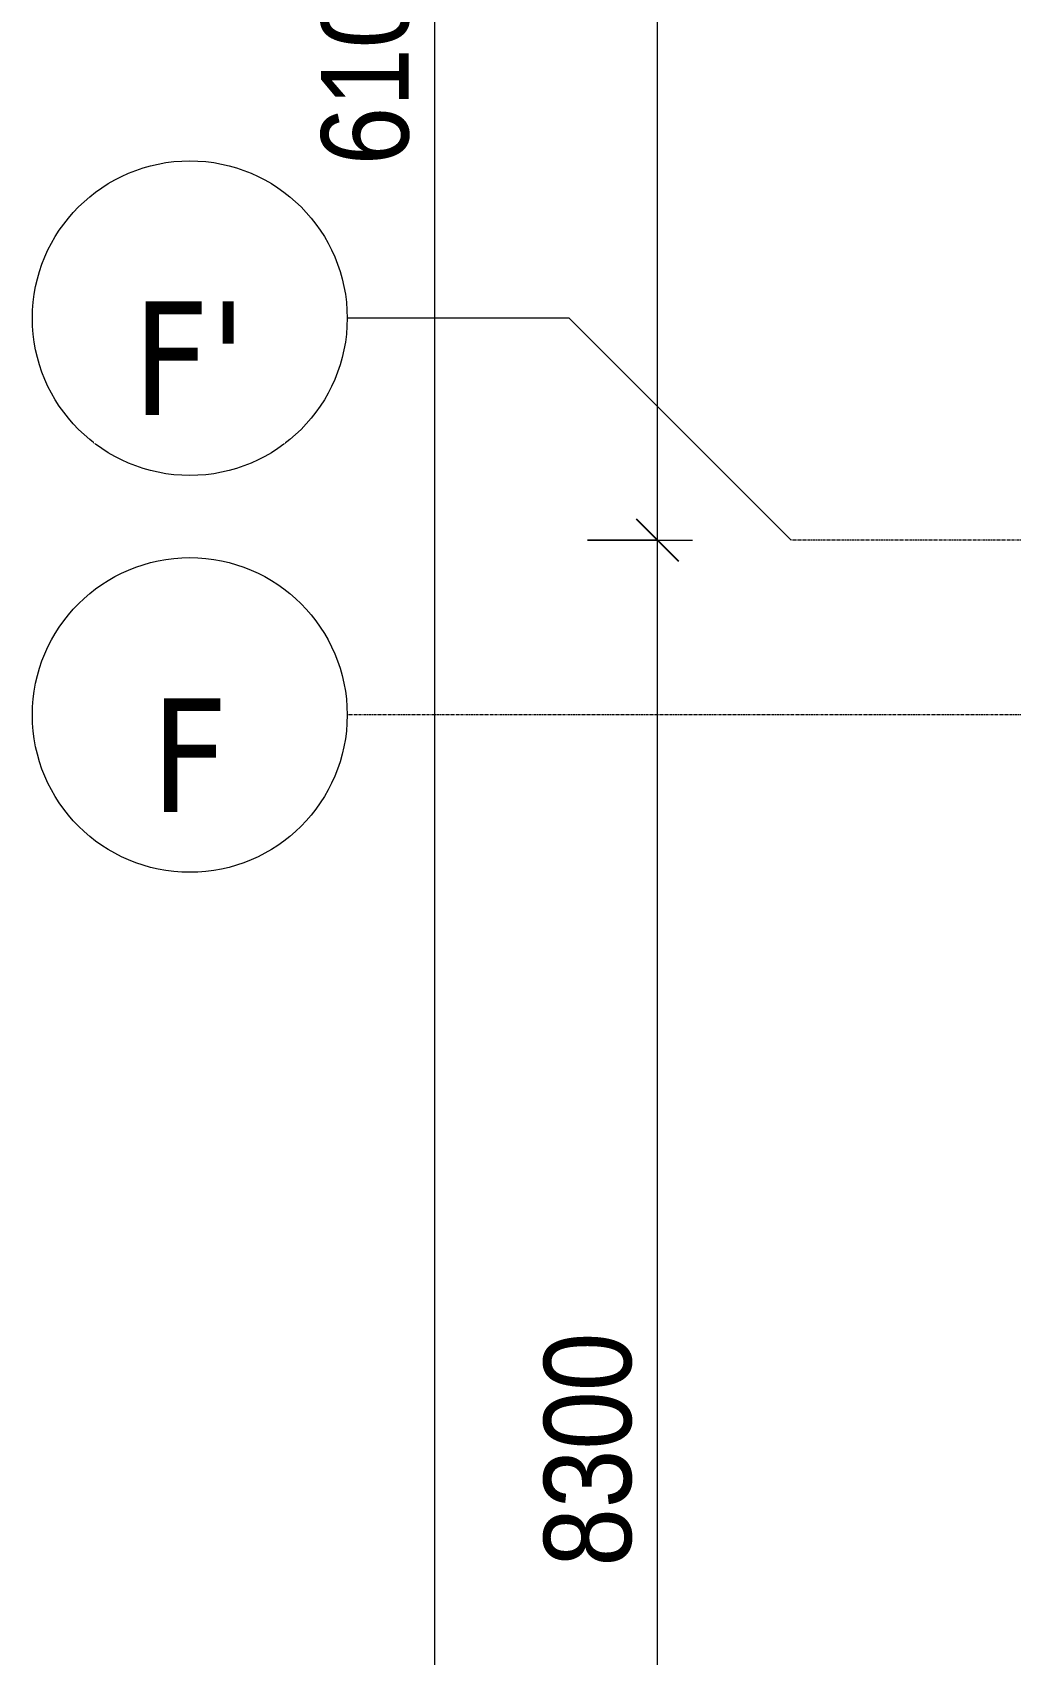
# Model space of a CAD drawing. Header units: millimetres. Extents: x 962 to 239635, y -15958 to 82755.
# Drawn here: x 90813 to 95288, y 40237 to 47660 of the extents above; entities that cross this region are included whole.
import ezdxf

# ---------------------------------------------------------------- set-up
doc = ezdxf.new("R2010")
doc.units = ezdxf.units.MM
doc.linetypes.add('Grid Line', pattern=[22.225, 12.7, -3.175, 3.175, -3.175])
for name, color, linetype, lineweight in [('A-ANNO-DIMS', 211, 'Continuous', 9), ('A-ANNO-DIMS-160', 211, 'Continuous', 9), ('S-GRID', 1, 'Continuous', 9), ('S-GRID-1', 1, 'Grid Line', 9), ('S-GRID-IDEN', 1, 'Continuous', 9)]:
    doc.layers.add(name, color=color, linetype=linetype, lineweight=lineweight)
doc.styles.add('Tahoma_B', font='tahomabd_0.ttf', dxfattribs={"height": 520})
doc.styles.add('UTM Avo', font='UTM Avo.ttf', dxfattribs={"width": 0.9, "height": 400})
doc.dimstyles.new('1_Dim_chi_tiet_2_5', dxfattribs={"dimscale": 304.8, "dimtxt": 399.720379, "dimasz": 0.629921, "dimexe": 0.524934, "dimexo": 0.0625, "dimgap": 0.052493, "dimtad": 1, "dimdec": 0, "dimrnd": 5, "dimzin": 0, "dimdsep": 46, "dimtxsty": 'UTM Avo', "dimblk1": 'OBLIQUE', "dimblk2": 'OBLIQUE', "dimsah": 1, "dimcen": 0.09, "dimdle": 0.524934, "dimazin": 0, "dimtfac": 1, "dimtdec": 4, "dimtix": 1, "dimtmove": 0, "dimatfit": 3, "dimfxl": 1.049869, "dimfxlon": 1, "dimtvp": 1, "dimtolj": 1, "dimtzin": 0, "dimarcsym": 2})

# ---------------------------------------------------------------- blocks, each defined once
blk = doc.blocks.new('Grid - M_Grid Head - Circle-353313-TKCS_MB TẦNG 2')
at = {"layer": 'S-GRID-IDEN'}
blk.add_circle((0, 0), 4.5, dxfattribs=at)
blk = doc.blocks.new('DIMBLOCK2-TKCS_MB TẦNG 2')
at = {"layer": 'A-ANNO-DIMS-160'}
for p, q in [((92653.9, 17076.9), (92653.9, 78396.9)), ((92333.9, 78236.9), (92813.9, 78236.9)), ((92653.9, 78236.9), (92333.9, 78236.9)), ((92333.9, 17236.9), (92813.9, 17236.9)), ((92653.9, 17236.9), (92333.9, 17236.9))]:
    blk.add_line(p, q, dxfattribs=at)
at = {"layer": 'A-ANNO-DIMS-160', "lineweight": 25}
for p, q in [((92653.9, 78236.9), (92557.9, 78332.9)), ((92653.9, 78236.9), (92749.9, 78140.9)), ((92653.9, 17236.9), (92557.9, 17332.9)), ((92653.9, 17236.9), (92749.9, 17140.9))]:
    blk.add_line(p, q, dxfattribs=at)
at = {"layer": 'A-ANNO-DIMS-160', "color": 0, "insert": (92134.3, 47052.2), "char_height": 400, "width": 1643.295, "attachment_point": 1, "rotation": 90, "line_spacing_factor": 1.110334, "style": 'UTM Avo'}
blk.add_mtext('61000', dxfattribs=at)
blk = doc.blocks.new('_Oblique')
at = {"color": 0, "linetype": 'ByBlock', "lineweight": -2}
blk.add_line((-0.5, -0.5), (0.5, 0.5), dxfattribs=at)
blk = doc.blocks.new('DIMBLOCK6-TKCS_MB TẦNG 2')
at = {"layer": 'A-ANNO-DIMS-160', "lineweight": 25}
for p, q in [((93672.6, 45336.9), (93576.6, 45432.9)), ((93672.6, 45336.9), (93768.6, 45240.9)), ((93672.6, 37036.9), (93576.6, 37132.9)), ((93672.6, 37036.9), (93768.6, 36940.9))]:
    blk.add_line(p, q, dxfattribs=at)
at = {"layer": 'A-ANNO-DIMS-160'}
for p, q in [((93352.6, 45336.9), (93832.6, 45336.9)), ((93672.6, 45336.9), (93352.6, 45336.9)), ((93672.6, 37036.9), (93672.6, 45336.9)), ((93352.6, 37036.9), (93832.6, 37036.9)), ((93672.6, 37036.9), (93352.6, 37036.9))]:
    blk.add_line(p, q, dxfattribs=at)
at = {"layer": 'A-ANNO-DIMS-160', "color": 0, "insert": (93153, 40639.2), "char_height": 400, "width": 1314.636, "attachment_point": 1, "rotation": 90, "line_spacing_factor": 1.110334, "style": 'UTM Avo'}
blk.add_mtext('8300', dxfattribs=at)
blk = doc.blocks.new('DIMBLOCK7-TKCS_MB TẦNG 2')
at = {"layer": 'A-ANNO-DIMS-160', "lineweight": 25}
for p, q in [((93672.6, 53536.9), (93576.6, 53632.9)), ((93672.6, 53536.9), (93768.6, 53440.9)), ((93672.6, 45336.9), (93576.6, 45432.9)), ((93672.6, 45336.9), (93768.6, 45240.9))]:
    blk.add_line(p, q, dxfattribs=at)
at = {"layer": 'A-ANNO-DIMS-160'}
for p, q in [((93352.6, 53536.9), (93832.6, 53536.9)), ((93672.6, 53536.9), (93352.6, 53536.9)), ((93672.6, 45336.9), (93672.6, 53536.9)), ((93352.6, 45336.9), (93832.6, 45336.9)), ((93672.6, 45336.9), (93352.6, 45336.9))]:
    blk.add_line(p, q, dxfattribs=at)
at = {"layer": 'A-ANNO-DIMS-160', "color": 0, "insert": (93153, 48889.2), "char_height": 400, "width": 1314.636, "attachment_point": 1, "rotation": 90, "line_spacing_factor": 1.110334, "style": 'UTM Avo'}
blk.add_mtext('8200', dxfattribs=at)

msp = doc.modelspace()

# ---------------------------------------------------------------- linework, layer by layer
at = {"layer": 'S-GRID'}
for p, q in [((93269.4, 46352.9), (92253.4, 46352.9)), ((94285.4, 45336.9), (93269.4, 46352.9))]:
    msp.add_line(p, q, dxfattribs=at)
at = {"layer": 'S-GRID-1'}
for p, q in [((98285.4, 45336.9), (94285.4, 45336.9)), ((96253.4, 44536.9), (92253.4, 44536.9))]:
    msp.add_line(p, q, dxfattribs=at)

# ---------------------------------------------------------------- block references
at = {"layer": 'S-GRID-IDEN', "xscale": 159.9999999999999, "yscale": 159.9999999999999, "zscale": 159.9999999999999, "rotation": 89.99999999999982}
for p in [(91533.4, 46352.9), (91533.4, 44536.9)]:
    msp.add_blockref('Grid - M_Grid Head - Circle-353313-TKCS_MB TẦNG 2', p, dxfattribs=at)

# ---------------------------------------------------------------- dimensions: what is measured, and where the dimension line sits
at = {"layer": 'A-ANNO-DIMS'}
for base, p1, p2, override, picture, middle in [((92653.9, 78236.9), (92333.9, 17236.9), (92333.9, 78236.9), {"dimpost": '<>', "dimfxl": 61000}, 'DIMBLOCK2-TKCS_MB TẦNG 2', (92430.9, 47736.9)), ((93672.6, 53536.9), (93352.6, 45336.9), (93352.6, 53536.9), {"dimpost": '<>', "dimfxl": 8200}, 'DIMBLOCK7-TKCS_MB TẦNG 2', (93449.6, 49436.9)), ((93672.6, 45336.9), (93352.6, 37036.9), (93352.6, 45336.9), {"dimpost": '<>', "dimfxl": 8300}, 'DIMBLOCK6-TKCS_MB TẦNG 2', (93449.6, 41186.9))]:
    dim = msp.add_linear_dim(base=base, p1=p1, p2=p2, angle=90, dimstyle='1_Dim_chi_tiet_2_5', override=override, dxfattribs=at)
    dim.commit()
    dim.dimension.update_dxf_attribs({"geometry": picture, "text_midpoint": middle})

# ---------------------------------------------------------------- next in the draw order: texts
at = {"layer": 'S-GRID-IDEN', "char_height": 520, "attachment_point": 5, "line_spacing_factor": 0.996129, "style": 'Tahoma_B', "bg_fill": 3, "box_fill_scale": 1.25, "bg_fill_color": 256, "bg_fill_true_color": 13158600, "bg_fill_transparency": 0}
for s, insert, width in [("\\pt2031.9988,4063.9976,6096.0016,8128.0004,10159.9992,12191.998,14224.002,16256.0008,18287.9996,20319.9984,22352.0024,24384.0012,26416,28447.9988,30479.9976,32512.0016,34544.0004,36575.9992,38607.998,40640.002,42672.0008,44703.9996,46735.9984,48768.0024,50800.0012,52832,54863.9988,56895.9976,58928.0016,60960.0004,62991.9992,65023.998;F'", (91531.9, 46169.6), 614.4), ('\\pt2031.9988,4063.9976,6096.0016,8128.0004,10159.9992,12191.998,14224.002,16256.0008,18287.9996,20319.9984,22352.0024,24384.0012,26416,28447.9988,30479.9976,32512.0016,34544.0004,36575.9992,38607.998,40640.002,42672.0008,44703.9996,46735.9984,48768.0024,50800.0012,52832,54863.9988,56895.9976,58928.0016,60960.0004,62991.9992,65023.998;F', (91531.9, 44353.6), 424)]:
    msp.add_mtext(s, dxfattribs=dict(at, insert=insert, width=width))

doc.saveas('drawing.dxf')
